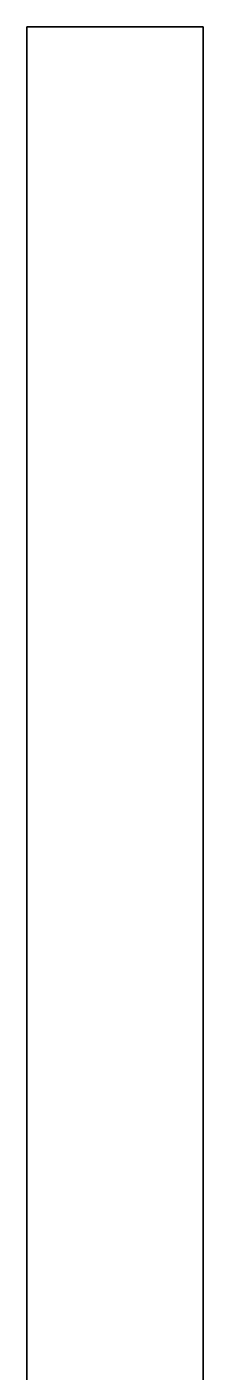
# Model space of a CAD drawing. Extents: x 0 to 5304, y -4676 to 0.
# Drawn here: x 5114 to 5264, y -1146 to 0 of the extents above; entities that cross this region are included whole.
import ezdxf

# ---------------------------------------------------------------- set-up
doc = ezdxf.new("R2010")
doc.units = 0
doc.layers.add('LAYER0', color=7, linetype='CONTINUOUS')
doc.layers.add('LAYER1', color=7, linetype='CONTINUOUS')

msp = doc.modelspace()

# ---------------------------------------------------------------- linework, layer by layer
at = {"layer": 'LAYER0'}
for points, invisible_edges in [([(5263.88, 0), (5113.88, -1170), (5113.88, 0), (5263.88, 0)], 1), ([(5263.88, -4676.25), (5113.88, -1170), (5263.88, 0), (5263.88, -4676.25)], 7), ([(5113.88, 0, 5), (5263.88, 0), (5113.88, 0), (5113.88, 0, 5)], 1), ([(5263.88, 0), (5113.88, 0, 5), (5263.88, 0, 5), (5263.88, 0)], 1), ([(5113.88, 0, 5), (5113.88, -1170), (5113.88, -1170, 5), (5113.88, 0, 5)], 1), ([(5113.88, -1170), (5113.88, 0, 5), (5113.88, 0), (5113.88, -1170)], 1), ([(5113.88, -1170, 5), (5263.88, -4676.25, 5), (5113.88, 0, 5), (5113.88, -1170, 5)], 3), ([(5113.88, 0, 5), (5263.88, -4676.25, 5), (5263.88, 0, 5), (5113.88, 0, 5)], 3), ([(5263.88, -4676.25), (5263.88, 0), (5263.88, -1320), (5263.88, -4676.25)], 1), ([(5263.88, 0), (5263.88, -1320, 5), (5263.88, -1320), (5263.88, 0)], 1), ([(5263.88, -1320, 5), (5263.88, 0), (5263.88, 0, 5), (5263.88, -1320, 5)], 1), ([(5263.88, 0, 5), (5263.88, -4676.25, 5), (5263.88, -1320, 5), (5263.88, 0, 5)], 1)]:
    msp.add_3dface(points, dxfattribs=dict(at, invisible_edges=invisible_edges))
at = {"layer": 'LAYER1'}
for points, invisible_edges in [([(5263.88, 0, 5), (5113.88, -1170, 5), (5113.88, 0, 5), (5263.88, 0, 5)], 1), ([(5263.88, -1320, 5), (5113.88, -1170, 5), (5263.88, 0, 5), (5263.88, -1320, 5)], 3), ([(5113.88, 0, 2605), (5263.88, 0, 5), (5113.88, 0, 5), (5113.88, 0, 2605)], 1), ([(5263.88, 0, 5), (5113.88, 0, 2605), (5263.88, 0, 2605), (5263.88, 0, 5)], 1), ([(5113.88, 0, 2605), (5113.88, -1170, 5), (5113.88, -1170, 2605), (5113.88, 0, 2605)], 1), ([(5113.88, -1170, 5), (5113.88, 0, 2605), (5113.88, 0, 5), (5113.88, -1170, 5)], 1), ([(5113.88, -1170, 2605), (5263.88, -1320, 2605), (5113.88, 0, 2605), (5113.88, -1170, 2605)], 3), ([(5113.88, 0, 2605), (5263.88, -1320, 2605), (5263.88, 0, 2605), (5113.88, 0, 2605)], 1), ([(5263.88, 0, 5), (5263.88, -1320, 2605), (5263.88, -1320, 5), (5263.88, 0, 5)], 1), ([(5263.88, -1320, 2605), (5263.88, 0, 5), (5263.88, 0, 2605), (5263.88, -1320, 2605)], 1)]:
    msp.add_3dface(points, dxfattribs=dict(at, invisible_edges=invisible_edges))

doc.saveas('drawing.dxf')
